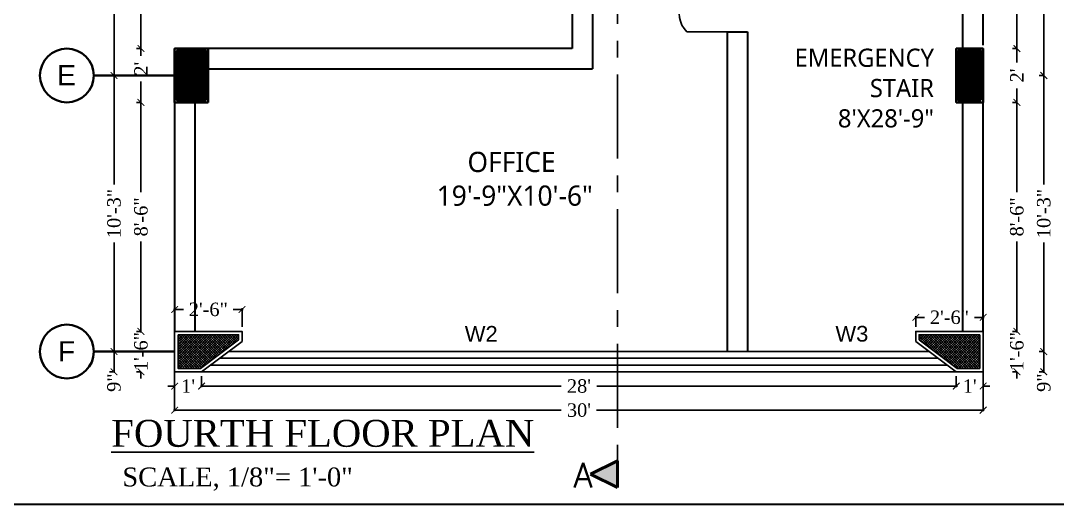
# Model space of a CAD drawing. Header units: inches. Extents: x 137014 to 144844, y -150241 to -148176.
# Drawn here: x 142618 to 143079.5, y -150183.9 to -149968.4 of the extents above; entities that cross this region are included whole.
import ezdxf

# ---------------------------------------------------------------- set-up
doc = ezdxf.new("R2010")
doc.units = ezdxf.units.IN
doc.header["$LTSCALE"] = 15
doc.header["$MEASUREMENT"] = 0
doc.header["$PDMODE"] = 2
doc.linetypes.add('CENTER', pattern=[2, 1.25, -0.25, 0.25, -0.25])
doc.linetypes.add('DASHEDX2', pattern=[1.5, 1, -0.5])
doc.layers.get('0').update_dxf_attribs({"linetype": 'CONTINUOUS'})
doc.layers.get('Defpoints').update_dxf_attribs({"linetype": 'CONTINUOUS'})
for name, color, linetype in [('COLUMN', 4, 'CONTINUOUS'), ('Column Hatch', 32, 'CONTINUOUS'), ('dimenion', 8, 'CONTINUOUS'), ('door', 74, 'CONTINUOUS'), ('dooted', 7, 'DASHEDX2'), ('HATCH', 252, 'CONTINUOUS'), ('TEXT', 2, 'CONTINUOUS'), ('TXT', 3, 'CONTINUOUS'), ('WINDOW', 140, 'CONTINUOUS')]:
    doc.layers.add(name, color=color, linetype=linetype)
for name, color, linetype, lineweight in [('DIMENSION', 251, 'CONTINUOUS', 15), ('tex2', 2, 'CONTINUOUS', 0), ('WALL', 1, 'CONTINUOUS', 30), ('WALLS', 1, 'CONTINUOUS', 50)]:
    doc.layers.add(name, color=color, linetype=linetype, lineweight=lineweight)
doc.styles.add('arial', font='times.ttf')
doc.styles.add('ROMANS', font='romans.shx')
doc.styles.get("Standard").update_dxf_attribs({"font": 'romand.shx', "height": 8})
doc.styles.add('times', font='times.ttf', dxfattribs={"height": 6})
doc.dimstyles.new('NAUMAN', dxfattribs={"dimtxt": 7, "dimasz": 3, "dimexe": 0.5, "dimexo": 2, "dimgap": 3, "dimtad": 0, "dimdec": 1, "dimzin": 0, "dimdsep": 46, "dimlunit": 4, "dimtxsty": 'times', "dimblk1": 'ARCHTICK', "dimblk2": 'ARCHTICK', "dimsah": 1, "dimcen": 0, "dimdle": 0.5, "dimclrd": 256, "dimclre": 256, "dimclrt": 2, "dimadec": 0, "dimazin": 0, "dimtfac": 1, "dimtdec": 1, "dimtix": 1, "dimtofl": 0, "dimtmove": 1, "dimatfit": 3, "dimldrblk": 'ARCHTICK', "dimfxl": 4, "dimtolj": 1, "dimtzin": 0, "dimarcsym": 0})
pattern_1 = [(45, (114545.18676, -150744.6275), (-0.561266008, 0.561266008), []), (135, (114545.18676, -150744.6275), (-0.561266008, -0.561266008), [])]

# ---------------------------------------------------------------- blocks, each defined once
blk = doc.blocks.new('ddd')
at = {"layer": 'Column Hatch', "lineweight": 35}
h = blk.add_hatch(dxfattribs=at)
h.set_pattern_fill('ANSI37', color=256, scale=6, angle=270)
h.paths.add_polyline_path([(1, -23), (11, -23), (11, -1), (1, -1)])
at = {"layer": 'COLUMN', "lineweight": 35}
blk.add_lwpolyline([(0, -24), (12, -24), (12, 0), (0, 0)], close=True, dxfattribs=at)
at = {"layer": 'Column Hatch', "lineweight": 35}
blk.add_lwpolyline([(1, -23), (11, -23), (11, -1), (1, -1)], close=True, dxfattribs=at)
blk = doc.blocks.new('_ARCHTICK')
at = {"color": 0, "linetype": 'ByBlock', "const_width": 0.15}
blk.add_lwpolyline([(-0.5, -0.5), (0.5, 0.5)], dxfattribs=at)
blk = doc.blocks.new('*D1096')
at = {"layer": 'Defpoints', "color": 0, "ltscale": 5, "transparency": 16777216}
for p in [(142686.49, -150097.07), (142686.49, -150106.84), (142716.49, -150106.84)]:
    blk.add_point(p, dxfattribs=at)
at = {"layer": 'HATCH', "lineweight": -2, "ltscale": 5, "transparency": 16777216}
for p, q in [((142685.99, -150097.07), (142690.36, -150097.07)), ((142686.49, -150104.84), (142686.49, -150096.57)), ((142716.99, -150097.07), (142712.61, -150097.07)), ((142716.49, -150104.84), (142716.49, -150096.57))]:
    blk.add_line(p, q, dxfattribs=at)
at = {"layer": 'HATCH', "lineweight": -2, "ltscale": 5, "transparency": 16777216, "xscale": 3, "yscale": 3, "zscale": 3, "rotation": 180}
blk.add_blockref('_ARCHTICK', (142686.49, -150097.07), dxfattribs=at)
at = {"layer": 'HATCH', "lineweight": -2, "ltscale": 5, "transparency": 16777216, "xscale": 3, "yscale": 3, "zscale": 3}
blk.add_blockref('_ARCHTICK', (142716.49, -150097.07), dxfattribs=at)
at = {"layer": 'HATCH', "color": 2, "ltscale": 5, "transparency": 16777216, "insert": (142701.49, -150097.07), "char_height": 6, "attachment_point": 5, "style": 'times'}
blk.add_mtext('\\A1;2\'-6"', dxfattribs=at)
blk = doc.blocks.new('*D1097')
at = {"layer": 'Defpoints', "color": 0, "ltscale": 5, "transparency": 16777216}
for p in [(143016.49, -150100.59), (143016.49, -150106.84), (143046.49, -150106.84)]:
    blk.add_point(p, dxfattribs=at)
at = {"layer": 'HATCH', "lineweight": -2, "ltscale": 5, "transparency": 16777216}
for p, q in [((143015.99, -150100.59), (143020.36, -150100.59)), ((143016.49, -150104.84), (143016.49, -150100.09)), ((143046.99, -150100.59), (143042.61, -150100.59)), ((143046.49, -150104.84), (143046.49, -150100.09))]:
    blk.add_line(p, q, dxfattribs=at)
at = {"layer": 'HATCH', "lineweight": -2, "ltscale": 5, "transparency": 16777216, "xscale": 3, "yscale": 3, "zscale": 3, "rotation": 180}
blk.add_blockref('_ARCHTICK', (143016.49, -150100.59), dxfattribs=at)
at = {"layer": 'HATCH', "lineweight": -2, "ltscale": 5, "transparency": 16777216, "xscale": 3, "yscale": 3, "zscale": 3}
blk.add_blockref('_ARCHTICK', (143046.49, -150100.59), dxfattribs=at)
at = {"layer": 'HATCH', "color": 2, "ltscale": 5, "transparency": 16777216, "insert": (143031.49, -150100.59), "char_height": 6, "attachment_point": 5, "style": 'times'}
blk.add_mtext('\\A1;2\'-6"', dxfattribs=at)
blk = doc.blocks.new('*D1114')
at = {"layer": 'Defpoints', "color": 0, "ltscale": 5, "transparency": 16777216}
for p in [(143073.49, -149816.84), (143073.49, -149992.84), (143073.49, -149992.84)]:
    blk.add_point(p, dxfattribs=at)
at = {"layer": 'HATCH', "lineweight": -2, "ltscale": 5, "transparency": 16777216}
for p, q in [((143071.49, -149816.84), (143072.99, -149816.84)), ((143073.49, -149816.34), (143073.49, -149891.93)), ((143073.49, -149993.34), (143073.49, -149917.76)), ((143071.49, -149992.84), (143072.99, -149992.84))]:
    blk.add_line(p, q, dxfattribs=at)
at = {"layer": 'HATCH', "lineweight": -2, "ltscale": 5, "transparency": 16777216, "xscale": 3, "yscale": 3, "zscale": 3}
for p, rotation in [((143073.49, -149816.84), 90), ((143073.49, -149992.84), 270)]:
    blk.add_blockref('_ARCHTICK', p, dxfattribs=dict(at, rotation=rotation))
at = {"layer": 'HATCH', "color": 2, "ltscale": 5, "transparency": 16777216, "insert": (143073.49, -149904.84), "char_height": 6, "attachment_point": 5, "rotation": 90, "style": 'times'}
blk.add_mtext('\\A1;14\'-8"', dxfattribs=at)
blk = doc.blocks.new('*D1115')
at = {"layer": 'Defpoints', "color": 0, "ltscale": 5, "transparency": 16777216}
for p in [(143073.49, -149992.84), (143073.49, -150115.84), (143073.49, -150115.84)]:
    blk.add_point(p, dxfattribs=at)
at = {"layer": 'HATCH', "lineweight": -2, "ltscale": 5, "transparency": 16777216}
for p, q in [((143071.49, -149992.84), (143072.99, -149992.84)), ((143073.49, -149992.34), (143073.49, -150041.43)), ((143073.49, -150116.34), (143073.49, -150067.26)), ((143071.49, -150115.84), (143072.99, -150115.84))]:
    blk.add_line(p, q, dxfattribs=at)
at = {"layer": 'HATCH', "lineweight": -2, "ltscale": 5, "transparency": 16777216, "xscale": 3, "yscale": 3, "zscale": 3}
for p, rotation in [((143073.49, -149992.84), 90), ((143073.49, -150115.84), 270)]:
    blk.add_blockref('_ARCHTICK', p, dxfattribs=dict(at, rotation=rotation))
at = {"layer": 'HATCH', "color": 2, "ltscale": 5, "transparency": 16777216, "insert": (143073.49, -150054.34), "char_height": 6, "attachment_point": 5, "rotation": 90, "style": 'times'}
blk.add_mtext('\\A1;10\'-3"', dxfattribs=at)
blk = doc.blocks.new('*D1116')
at = {"layer": 'Defpoints', "color": 0, "ltscale": 5, "transparency": 16777216}
for p in [(143073.49, -150115.84), (143073.49, -150124.84), (143073.49, -150124.84)]:
    blk.add_point(p, dxfattribs=at)
at = {"layer": 'HATCH', "lineweight": -2, "ltscale": 5, "transparency": 16777216}
for p, q in [((143071.49, -150115.84), (143072.99, -150115.84)), ((143073.49, -150115.34), (143073.49, -150125.34)), ((143071.49, -150124.84), (143072.99, -150124.84))]:
    blk.add_line(p, q, dxfattribs=at)
at = {"layer": 'HATCH', "lineweight": -2, "ltscale": 5, "transparency": 16777216, "xscale": 3, "yscale": 3, "zscale": 3}
for p, rotation in [((143073.49, -150115.84), 90), ((143073.49, -150124.84), 270)]:
    blk.add_blockref('_ARCHTICK', p, dxfattribs=dict(at, rotation=rotation))
at = {"layer": 'HATCH', "color": 2, "ltscale": 5, "transparency": 16777216, "insert": (143073.49, -150129.69), "char_height": 6, "attachment_point": 5, "rotation": 90, "style": 'times'}
blk.add_mtext('\\A1;9"', dxfattribs=at)
blk = doc.blocks.new('*D1123')
at = {"layer": 'Defpoints', "color": 0, "ltscale": 5, "transparency": 16777216}
for p in [(143061.49, -149828.84), (143061.49, -149980.84), (143061.49, -149980.84)]:
    blk.add_point(p, dxfattribs=at)
at = {"layer": 'HATCH', "lineweight": -2, "ltscale": 5, "transparency": 16777216}
for p, q in [((143059.49, -149828.84), (143060.99, -149828.84)), ((143061.49, -149828.34), (143061.49, -149891.93)), ((143061.49, -149981.34), (143061.49, -149917.76)), ((143059.49, -149980.84), (143060.99, -149980.84))]:
    blk.add_line(p, q, dxfattribs=at)
at = {"layer": 'HATCH', "lineweight": -2, "ltscale": 5, "transparency": 16777216, "xscale": 3, "yscale": 3, "zscale": 3}
for p, rotation in [((143061.49, -149828.84), 90), ((143061.49, -149980.84), 270)]:
    blk.add_blockref('_ARCHTICK', p, dxfattribs=dict(at, rotation=rotation))
at = {"layer": 'HATCH', "color": 2, "ltscale": 5, "transparency": 16777216, "insert": (143061.49, -149904.84), "char_height": 6, "attachment_point": 5, "rotation": 90, "style": 'times'}
blk.add_mtext('\\A1;12\'-8"', dxfattribs=at)
blk = doc.blocks.new('*D1124')
at = {"layer": 'Defpoints', "color": 0, "ltscale": 5, "transparency": 16777216}
for p in [(143061.49, -149980.84), (143061.49, -150004.84), (143061.49, -150004.84)]:
    blk.add_point(p, dxfattribs=at)
at = {"layer": 'HATCH', "lineweight": -2, "ltscale": 5, "transparency": 16777216}
for p, q in [((143059.49, -149980.84), (143060.99, -149980.84)), ((143061.49, -149980.34), (143061.49, -149987.11)), ((143061.49, -150005.34), (143061.49, -149998.57)), ((143059.49, -150004.84), (143060.99, -150004.84))]:
    blk.add_line(p, q, dxfattribs=at)
at = {"layer": 'HATCH', "lineweight": -2, "ltscale": 5, "transparency": 16777216, "xscale": 3, "yscale": 3, "zscale": 3}
for p, rotation in [((143061.49, -149980.84), 90), ((143061.49, -150004.84), 270)]:
    blk.add_blockref('_ARCHTICK', p, dxfattribs=dict(at, rotation=rotation))
at = {"layer": 'HATCH', "color": 2, "ltscale": 5, "transparency": 16777216, "insert": (143061.49, -149992.84), "char_height": 6, "attachment_point": 5, "rotation": 90, "style": 'times'}
blk.add_mtext("\\A1;2'", dxfattribs=at)
blk = doc.blocks.new('*D1125')
at = {"layer": 'Defpoints', "color": 0, "ltscale": 5, "transparency": 16777216}
for p in [(143061.49, -150004.84), (143061.49, -150106.84), (143061.49, -150106.84)]:
    blk.add_point(p, dxfattribs=at)
at = {"layer": 'HATCH', "lineweight": -2, "ltscale": 5, "transparency": 16777216}
for p, q in [((143059.49, -150004.84), (143060.99, -150004.84)), ((143061.49, -150004.34), (143061.49, -150044.89)), ((143061.49, -150107.34), (143061.49, -150066.79)), ((143059.49, -150106.84), (143060.99, -150106.84))]:
    blk.add_line(p, q, dxfattribs=at)
at = {"layer": 'HATCH', "lineweight": -2, "ltscale": 5, "transparency": 16777216, "xscale": 3, "yscale": 3, "zscale": 3}
for p, rotation in [((143061.49, -150004.84), 90), ((143061.49, -150106.84), 270)]:
    blk.add_blockref('_ARCHTICK', p, dxfattribs=dict(at, rotation=rotation))
at = {"layer": 'HATCH', "color": 2, "ltscale": 5, "transparency": 16777216, "insert": (143061.49, -150055.84), "char_height": 6, "attachment_point": 5, "rotation": 90, "style": 'times'}
blk.add_mtext('\\A1;8\'-6"', dxfattribs=at)
blk = doc.blocks.new('*D1126')
at = {"layer": 'Defpoints', "color": 0, "ltscale": 5, "transparency": 16777216}
for p in [(143061.49, -150106.84), (143061.49, -150124.84), (143061.49, -150124.84)]:
    blk.add_point(p, dxfattribs=at)
at = {"layer": 'HATCH', "lineweight": -2, "ltscale": 5, "transparency": 16777216}
for p, q in [((143061.49, -150106.84), (143061.49, -150103.84)), ((143059.49, -150106.84), (143060.99, -150106.84)), ((143059.49, -150124.84), (143060.99, -150124.84)), ((143061.49, -150124.84), (143061.49, -150127.84))]:
    blk.add_line(p, q, dxfattribs=at)
at = {"layer": 'HATCH', "lineweight": -2, "ltscale": 5, "transparency": 16777216, "xscale": 3, "yscale": 3, "zscale": 3}
for p, rotation in [((143061.49, -150106.84), 270), ((143061.49, -150124.84), 90)]:
    blk.add_blockref('_ARCHTICK', p, dxfattribs=dict(at, rotation=rotation))
at = {"layer": 'HATCH', "color": 2, "ltscale": 5, "transparency": 16777216, "insert": (143061.49, -150115.84), "char_height": 6, "attachment_point": 5, "rotation": 90, "style": 'times'}
blk.add_mtext('\\A1;1\'-6"', dxfattribs=at)
blk = doc.blocks.new('*D1132')
at = {"layer": 'Defpoints', "color": 0, "ltscale": 5, "transparency": 16777216}
for p in [(142659.49, -149816.84), (142659.49, -149992.84), (142659.49, -149992.84)]:
    blk.add_point(p, dxfattribs=at)
at = {"layer": 'HATCH', "lineweight": -2, "ltscale": 5, "transparency": 16777216}
for p, q in [((142657.49, -149816.84), (142658.99, -149816.84)), ((142659.49, -149816.34), (142659.49, -149891.93)), ((142659.49, -149993.34), (142659.49, -149917.76)), ((142657.49, -149992.84), (142658.99, -149992.84))]:
    blk.add_line(p, q, dxfattribs=at)
at = {"layer": 'HATCH', "lineweight": -2, "ltscale": 5, "transparency": 16777216, "xscale": 3, "yscale": 3, "zscale": 3}
for p, rotation in [((142659.49, -149816.84), 90), ((142659.49, -149992.84), 270)]:
    blk.add_blockref('_ARCHTICK', p, dxfattribs=dict(at, rotation=rotation))
at = {"layer": 'HATCH', "color": 2, "ltscale": 5, "transparency": 16777216, "insert": (142659.49, -149904.84), "char_height": 6, "attachment_point": 5, "rotation": 90, "style": 'times'}
blk.add_mtext('\\A1;14\'-8"', dxfattribs=at)
blk = doc.blocks.new('*D1133')
at = {"layer": 'Defpoints', "color": 0, "ltscale": 5, "transparency": 16777216}
for p in [(142659.49, -149992.84), (142659.49, -150115.84), (142659.49, -150115.84)]:
    blk.add_point(p, dxfattribs=at)
at = {"layer": 'HATCH', "lineweight": -2, "ltscale": 5, "transparency": 16777216}
for p, q in [((142657.49, -149992.84), (142658.99, -149992.84)), ((142659.49, -149992.34), (142659.49, -150041.43)), ((142659.49, -150116.34), (142659.49, -150067.26)), ((142657.49, -150115.84), (142658.99, -150115.84))]:
    blk.add_line(p, q, dxfattribs=at)
at = {"layer": 'HATCH', "lineweight": -2, "ltscale": 5, "transparency": 16777216, "xscale": 3, "yscale": 3, "zscale": 3}
for p, rotation in [((142659.49, -149992.84), 90), ((142659.49, -150115.84), 270)]:
    blk.add_blockref('_ARCHTICK', p, dxfattribs=dict(at, rotation=rotation))
at = {"layer": 'HATCH', "color": 2, "ltscale": 5, "transparency": 16777216, "insert": (142659.49, -150054.34), "char_height": 6, "attachment_point": 5, "rotation": 90, "style": 'times'}
blk.add_mtext('\\A1;10\'-3"', dxfattribs=at)
blk = doc.blocks.new('*D1134')
at = {"layer": 'Defpoints', "color": 0, "ltscale": 5, "transparency": 16777216}
for p in [(142659.49, -150115.84), (142659.49, -150124.84), (142659.49, -150124.84)]:
    blk.add_point(p, dxfattribs=at)
at = {"layer": 'HATCH', "lineweight": -2, "ltscale": 5, "transparency": 16777216}
for p, q in [((142657.49, -150115.84), (142658.99, -150115.84)), ((142659.49, -150115.34), (142659.49, -150125.34)), ((142657.49, -150124.84), (142658.99, -150124.84))]:
    blk.add_line(p, q, dxfattribs=at)
at = {"layer": 'HATCH', "lineweight": -2, "ltscale": 5, "transparency": 16777216, "xscale": 3, "yscale": 3, "zscale": 3}
for p, rotation in [((142659.49, -150115.84), 90), ((142659.49, -150124.84), 270)]:
    blk.add_blockref('_ARCHTICK', p, dxfattribs=dict(at, rotation=rotation))
at = {"layer": 'HATCH', "color": 2, "ltscale": 5, "transparency": 16777216, "insert": (142659.49, -150129.69), "char_height": 6, "attachment_point": 5, "rotation": 90, "style": 'times'}
blk.add_mtext('\\A1;9"', dxfattribs=at)
blk = doc.blocks.new('*D1142')
at = {"layer": 'Defpoints', "color": 0, "ltscale": 5, "transparency": 16777216}
for p in [(142671.49, -149828.84), (142671.49, -149980.84), (142671.49, -149980.84)]:
    blk.add_point(p, dxfattribs=at)
at = {"layer": 'HATCH', "lineweight": -2, "ltscale": 5, "transparency": 16777216}
for p, q in [((142669.49, -149828.84), (142670.99, -149828.84)), ((142671.49, -149828.34), (142671.49, -149891.93)), ((142671.49, -149981.34), (142671.49, -149917.76)), ((142669.49, -149980.84), (142670.99, -149980.84))]:
    blk.add_line(p, q, dxfattribs=at)
at = {"layer": 'HATCH', "lineweight": -2, "ltscale": 5, "transparency": 16777216, "xscale": 3, "yscale": 3, "zscale": 3}
for p, rotation in [((142671.49, -149828.84), 90), ((142671.49, -149980.84), 270)]:
    blk.add_blockref('_ARCHTICK', p, dxfattribs=dict(at, rotation=rotation))
at = {"layer": 'HATCH', "color": 2, "ltscale": 5, "transparency": 16777216, "insert": (142671.49, -149904.84), "char_height": 6, "attachment_point": 5, "rotation": 90, "style": 'times'}
blk.add_mtext('\\A1;12\'-8"', dxfattribs=at)
blk = doc.blocks.new('*D1143')
at = {"layer": 'Defpoints', "color": 0, "ltscale": 5, "transparency": 16777216}
for p in [(142671.49, -149980.84), (142671.49, -150004.84), (142671.49, -150004.84)]:
    blk.add_point(p, dxfattribs=at)
at = {"layer": 'HATCH', "lineweight": -2, "ltscale": 5, "transparency": 16777216}
for p, q in [((142669.49, -149980.84), (142670.99, -149980.84)), ((142671.49, -149980.34), (142671.49, -149984.11)), ((142671.49, -150005.34), (142671.49, -149995.57)), ((142669.49, -150004.84), (142670.99, -150004.84))]:
    blk.add_line(p, q, dxfattribs=at)
at = {"layer": 'HATCH', "lineweight": -2, "ltscale": 5, "transparency": 16777216, "xscale": 3, "yscale": 3, "zscale": 3}
for p, rotation in [((142671.49, -149980.84), 90), ((142671.49, -150004.84), 270)]:
    blk.add_blockref('_ARCHTICK', p, dxfattribs=dict(at, rotation=rotation))
at = {"layer": 'HATCH', "color": 2, "ltscale": 5, "transparency": 16777216, "insert": (142671.49, -149989.84), "char_height": 6, "attachment_point": 5, "rotation": 90, "style": 'times'}
blk.add_mtext("\\A1;2'", dxfattribs=at)
blk = doc.blocks.new('*D1144')
at = {"layer": 'Defpoints', "color": 0, "ltscale": 5, "transparency": 16777216}
for p in [(142671.49, -150004.84), (142671.49, -150106.84), (142671.49, -150106.84)]:
    blk.add_point(p, dxfattribs=at)
at = {"layer": 'HATCH', "lineweight": -2, "ltscale": 5, "transparency": 16777216}
for p, q in [((142669.49, -150004.84), (142670.99, -150004.84)), ((142671.49, -150004.34), (142671.49, -150044.89)), ((142671.49, -150107.34), (142671.49, -150066.79)), ((142669.49, -150106.84), (142670.99, -150106.84))]:
    blk.add_line(p, q, dxfattribs=at)
at = {"layer": 'HATCH', "lineweight": -2, "ltscale": 5, "transparency": 16777216, "xscale": 3, "yscale": 3, "zscale": 3}
for p, rotation in [((142671.49, -150004.84), 90), ((142671.49, -150106.84), 270)]:
    blk.add_blockref('_ARCHTICK', p, dxfattribs=dict(at, rotation=rotation))
at = {"layer": 'HATCH', "color": 2, "ltscale": 5, "transparency": 16777216, "insert": (142671.49, -150055.84), "char_height": 6, "attachment_point": 5, "rotation": 90, "style": 'times'}
blk.add_mtext('\\A1;8\'-6"', dxfattribs=at)
blk = doc.blocks.new('*D1145')
at = {"layer": 'Defpoints', "color": 0, "ltscale": 5, "transparency": 16777216}
for p in [(142671.49, -150106.84), (142671.49, -150124.84), (142671.49, -150124.84)]:
    blk.add_point(p, dxfattribs=at)
at = {"layer": 'HATCH', "lineweight": -2, "ltscale": 5, "transparency": 16777216}
for p, q in [((142671.49, -150106.84), (142671.49, -150103.84)), ((142669.49, -150106.84), (142670.99, -150106.84)), ((142669.49, -150124.84), (142670.99, -150124.84)), ((142671.49, -150124.84), (142671.49, -150127.84))]:
    blk.add_line(p, q, dxfattribs=at)
at = {"layer": 'HATCH', "lineweight": -2, "ltscale": 5, "transparency": 16777216, "xscale": 3, "yscale": 3, "zscale": 3}
for p, rotation in [((142671.49, -150106.84), 270), ((142671.49, -150124.84), 90)]:
    blk.add_blockref('_ARCHTICK', p, dxfattribs=dict(at, rotation=rotation))
at = {"layer": 'HATCH', "color": 2, "ltscale": 5, "transparency": 16777216, "insert": (142671.49, -150115.84), "char_height": 6, "attachment_point": 5, "rotation": 90, "style": 'times'}
blk.add_mtext('\\A1;1\'-6"', dxfattribs=at)
blk = doc.blocks.new('*D1210')
at = {"layer": 'Defpoints', "color": 0, "ltscale": 5, "transparency": 16777216}
for p in [(142686.49, -150118.84), (143046.49, -150118.84), (142686.49, -150141.95)]:
    blk.add_point(p, dxfattribs=at)
at = {"layer": 'dimenion', "lineweight": -2, "ltscale": 5, "transparency": 16777216}
for p, q in [((142686.49, -150120.84), (142686.49, -150142.45)), ((143046.49, -150120.84), (143046.49, -150142.45)), ((142685.99, -150141.95), (142858.63, -150141.95)), ((143046.99, -150141.95), (142874.35, -150141.95))]:
    blk.add_line(p, q, dxfattribs=at)
at = {"layer": 'dimenion', "lineweight": -2, "ltscale": 5, "transparency": 16777216, "xscale": 3, "yscale": 3, "zscale": 3, "rotation": 180}
blk.add_blockref('_ARCHTICK', (142686.49, -150141.95), dxfattribs=at)
at = {"layer": 'dimenion', "lineweight": -2, "ltscale": 5, "transparency": 16777216, "xscale": 3, "yscale": 3, "zscale": 3}
blk.add_blockref('_ARCHTICK', (143046.49, -150141.95), dxfattribs=at)
at = {"layer": 'dimenion', "color": 2, "ltscale": 5, "transparency": 16777216, "insert": (142866.49, -150141.95), "char_height": 6, "attachment_point": 5, "style": 'times'}
blk.add_mtext("\\A1;30'", dxfattribs=at)
blk = doc.blocks.new('*D1211')
at = {"layer": 'Defpoints', "color": 0, "ltscale": 5, "transparency": 16777216}
for p in [(142686.49, -150124.84), (142698.49, -150124.84), (142698.49, -150131.22)]:
    blk.add_point(p, dxfattribs=at)
at = {"layer": 'HATCH', "lineweight": -2, "ltscale": 5, "transparency": 16777216}
for p, q in [((142686.49, -150126.84), (142686.49, -150131.72)), ((142698.49, -150126.84), (142698.49, -150131.72)), ((142686.49, -150131.22), (142683.49, -150131.22)), ((142698.49, -150131.22), (142701.49, -150131.22))]:
    blk.add_line(p, q, dxfattribs=at)
at = {"layer": 'HATCH', "lineweight": -2, "ltscale": 5, "transparency": 16777216, "xscale": 3, "yscale": 3, "zscale": 3}
blk.add_blockref('_ARCHTICK', (142686.49, -150131.22), dxfattribs=at)
at = {"layer": 'HATCH', "lineweight": -2, "ltscale": 5, "transparency": 16777216, "xscale": 3, "yscale": 3, "zscale": 3, "rotation": 180}
blk.add_blockref('_ARCHTICK', (142698.49, -150131.22), dxfattribs=at)
at = {"layer": 'HATCH', "color": 2, "ltscale": 5, "transparency": 16777216, "insert": (142692.49, -150131.22), "char_height": 6, "attachment_point": 5, "style": 'times'}
blk.add_mtext("\\A1;1'", dxfattribs=at)
blk = doc.blocks.new('*D1212')
at = {"layer": 'Defpoints', "color": 0, "ltscale": 5, "transparency": 16777216}
for p in [(142698.49, -150124.84), (143034.49, -150124.84), (143034.49, -150131.22)]:
    blk.add_point(p, dxfattribs=at)
at = {"layer": 'HATCH', "lineweight": -2, "ltscale": 5, "transparency": 16777216}
for p, q in [((142698.49, -150126.84), (142698.49, -150131.72)), ((143034.49, -150126.84), (143034.49, -150131.72)), ((142697.99, -150131.22), (142858.54, -150131.22)), ((143034.99, -150131.22), (142874.43, -150131.22))]:
    blk.add_line(p, q, dxfattribs=at)
at = {"layer": 'HATCH', "lineweight": -2, "ltscale": 5, "transparency": 16777216, "xscale": 3, "yscale": 3, "zscale": 3, "rotation": 180}
blk.add_blockref('_ARCHTICK', (142698.49, -150131.22), dxfattribs=at)
at = {"layer": 'HATCH', "lineweight": -2, "ltscale": 5, "transparency": 16777216, "xscale": 3, "yscale": 3, "zscale": 3}
blk.add_blockref('_ARCHTICK', (143034.49, -150131.22), dxfattribs=at)
at = {"layer": 'HATCH', "color": 2, "ltscale": 5, "transparency": 16777216, "insert": (142866.49, -150131.22), "char_height": 6, "attachment_point": 5, "style": 'times'}
blk.add_mtext("\\A1;28'", dxfattribs=at)
blk = doc.blocks.new('*D1213')
at = {"layer": 'Defpoints', "color": 0, "ltscale": 5, "transparency": 16777216}
for p in [(143034.49, -150124.84), (143046.49, -150124.84), (143034.49, -150131.22)]:
    blk.add_point(p, dxfattribs=at)
at = {"layer": 'HATCH', "lineweight": -2, "ltscale": 5, "transparency": 16777216}
for p, q in [((143034.49, -150126.84), (143034.49, -150131.72)), ((143046.49, -150126.84), (143046.49, -150131.72)), ((143034.49, -150131.22), (143031.49, -150131.22)), ((143046.49, -150131.22), (143049.49, -150131.22))]:
    blk.add_line(p, q, dxfattribs=at)
at = {"layer": 'HATCH', "lineweight": -2, "ltscale": 5, "transparency": 16777216, "xscale": 3, "yscale": 3, "zscale": 3}
blk.add_blockref('_ARCHTICK', (143034.49, -150131.22), dxfattribs=at)
at = {"layer": 'HATCH', "lineweight": -2, "ltscale": 5, "transparency": 16777216, "xscale": 3, "yscale": 3, "zscale": 3, "rotation": 180}
blk.add_blockref('_ARCHTICK', (143046.49, -150131.22), dxfattribs=at)
at = {"layer": 'HATCH', "color": 2, "ltscale": 5, "transparency": 16777216, "insert": (143040.49, -150131.22), "char_height": 6, "attachment_point": 5, "style": 'times'}
blk.add_mtext("\\A1;1'", dxfattribs=at)

msp = doc.modelspace()

# ---------------------------------------------------------------- hatches: boundary and pattern name
at = {"layer": 'Column Hatch', "lineweight": 35}
h = msp.add_hatch(dxfattribs=at)
h.set_pattern_fill('ANSI37', color=256, scale=0.25)
h.set_pattern_definition([(45, (143034.48525, -149980.8425), (-0.561266, 0.561266), []), (135, (143034.48525, -149980.8425), (-0.561266, -0.561266), [])])
h.paths.add_polyline_path([(142700.48525, -150003.84248), (142687.48525, -150003.84248), (142687.48525, -149981.84248), (142700.48525, -149981.84248)])
at = {"layer": 'Column Hatch'}
h = msp.add_hatch(dxfattribs=at)
h.set_pattern_fill('ANSI37', color=256, scale=0.25)
h.set_pattern_definition(pattern_1)
edge = h.paths.add_edge_path(flags=16)
edge.add_arc((142692.48525, -150115.84248), 0.01076, 180, 540, ccw=False)
h.paths.add_polyline_path([(142687.98525, -150108.34248), (142714.98525, -150108.34248), (142714.98525, -150110.59248), (142697.98525, -150123.34248), (142687.98525, -150123.34248)])
h = msp.add_hatch(dxfattribs=at)
h.set_pattern_fill('ANSI37', color=256, scale=0.25)
h.set_pattern_definition(pattern_1)
edge = h.paths.add_edge_path(flags=16)
edge.add_arc((143040.48525, -150115.84248), 0.000325, 180, 540, ccw=False)
edge = h.paths.add_edge_path(flags=0)
edge.add_arc((143016.3503, -150115.83737), 15.14421, 357.9963631, 362.0036369, ccw=False)
edge.add_arc((143027.40177, -150116.10467), 4.09189, 356.3262836, 363.6737164)
edge.add_arc((143019.91396, -150115.57518), 11.57437, 358.6766856, 361.3233144)
edge = h.paths.add_edge_path(flags=16)
edge.add_arc((143016.3503, -150115.83737), 15.14421, 357.9963631, 362.0036369, ccw=False)
edge.add_arc((143027.40177, -150116.10467), 4.09189, 356.3262836, 363.6737164)
edge.add_arc((143019.91396, -150115.57518), 11.57437, 358.6766856, 361.3233144)
h.paths.add_polyline_path([(143044.98525, -150108.34248), (143017.98525, -150108.34248), (143017.98525, -150110.59248), (143034.98525, -150123.34248), (143044.98525, -150123.34248)])
edge = h.paths.add_edge_path(flags=0)
edge.add_arc((143027.40177, -150116.10467), 4.09189, 356.3262836, 363.6737164, ccw=False)
edge.add_arc((143044.70155, -150115.83737), 13.22691, 177.705781, 182.294219, ccw=False)
edge.add_arc((143019.91396, -150115.57518), 11.57437, 358.6766856, 361.3233144, ccw=False)
edge = h.paths.add_edge_path(flags=16)
edge.add_line((143031.48525, -150115.31671), (143031.47283, -150115.30788))
edge.add_arc((142998.82522, -150116.04449), 32.65593, 359.4343904, 361.2925065, ccw=False)
edge.add_line((143031.47955, -150116.36685), (143031.49417, -150116.37507))
edge.add_arc((143116.30467, -150115.13087), 84.81962, 180.1255394, 180.8404902, ccw=False)
edge = h.paths.add_edge_path(flags=0)
edge.add_arc((143027.40177, -150116.10467), 4.09189, 356.3262836, 363.6737164, ccw=False)
edge.add_arc((143044.70155, -150115.83737), 13.22691, 177.705781, 182.294219, ccw=False)
edge.add_arc((143019.91396, -150115.57518), 11.57437, 358.6766856, 361.3233144, ccw=False)
at = {"layer": 'DIMENSION', "ltscale": 5}
msp.add_hatch(color=256, dxfattribs=at).paths.add_polyline_path([(142871.66474, -150170.52177), (142883.69223, -150176.45847), (142883.69223, -150164.58506)])

# ---------------------------------------------------------------- linework, layer by layer
at = {"layer": 'COLUMN', "lineweight": 35}
for p, q in [((142686.48525, -149992.84248), (142650.48525, -149992.84248)), ((142686.48525, -150115.84248), (142650.48525, -150115.84248))]:
    msp.add_line(p, q, dxfattribs=at)
msp.add_lwpolyline([(142701.48525, -150004.84248), (142686.48525, -150004.84248), (142686.48525, -149980.84248), (142701.48525, -149980.84248)], close=True, dxfattribs=at)
at = {"layer": 'COLUMN'}
for points in [[(142686.48525, -150106.84248), (142716.48525, -150106.84248), (142716.48525, -150111.34248), (142698.48525, -150124.84248), (142686.48525, -150124.84248), (142686.48525, -150106.84248)], [(143046.48525, -150106.84248), (143016.48525, -150106.84248), (143016.48525, -150111.34248), (143034.48525, -150124.84248), (143046.48525, -150124.84248), (143046.48525, -150106.84248)]]:
    msp.add_lwpolyline(points, dxfattribs=at)
at = {"layer": 'COLUMN', "lineweight": 35}
for centre in [(142638.48525, -149992.84248), (142638.48525, -150115.84248)]:
    msp.add_circle(centre, 12, dxfattribs=at)
at = {"layer": 'Column Hatch', "lineweight": 35}
msp.add_lwpolyline([(142700.48525, -150003.84248), (142687.48525, -150003.84248), (142687.48525, -149981.84248), (142700.48525, -149981.84248)], close=True, dxfattribs=at)
at = {"layer": 'Column Hatch'}
for points in [[(142687.98525, -150108.34248), (142714.98525, -150108.34248), (142714.98525, -150110.59248), (142697.98525, -150123.34248), (142687.98525, -150123.34248)], [(143044.98525, -150108.34248), (143017.98525, -150108.34248), (143017.98525, -150110.59248), (143034.98525, -150123.34248), (143044.98525, -150123.34248)]]:
    msp.add_lwpolyline(points, close=True, dxfattribs=at)
at = {"layer": 'door'}
msp.add_line((142932.48525, -149973.34248), (142914.48525, -149973.34248), dxfattribs=at)
msp.add_arc((142923.48525, -149964.77105), 12.42857, 90, 223.602819, dxfattribs=at)
at = {"layer": 'dooted', "linetype": 'CENTER', "ltscale": 2}
msp.add_line((142883.69223, -149392.39011), (142883.69223, -150176.45847), dxfattribs=at)
at = {"layer": 'WALL'}
for p, q in [((143037.48525, -149980.84248), (143037.48525, -149828.84248)), ((143046.48525, -149979.34248), (143046.48525, -149828.84248)), ((142863.48525, -149948.84248), (142863.48525, -149980.84248)), ((142872.48525, -149948.84248), (142872.48525, -149989.84248)), ((142932.48525, -149973.34248), (142932.48525, -150115.84248)), ((142932.48525, -149973.34248), (142941.48525, -149973.34248)), ((142941.48525, -149973.34248), (142941.48525, -150115.84248)), ((142863.48525, -149980.84248), (142701.48525, -149980.84248)), ((142701.48525, -149989.84248), (142872.48525, -149989.84248)), ((142701.48525, -149995.84248), (142701.48525, -150004.84248)), ((142686.48525, -150004.84248), (142686.48525, -150106.84248)), ((142695.48525, -150004.84248), (142695.48525, -150106.84248)), ((142701.48525, -150004.84248), (142695.48525, -150004.84248)), ((143037.48525, -150106.84248), (143037.48525, -150004.84248)), ((143046.48525, -150106.84248), (143046.48525, -150004.84248)), ((142105.51063, -150183.87713), (144841.51063, -150183.87713))]:
    msp.add_line(p, q, dxfattribs=at)
at = {"layer": 'WALLS', "ltscale": 5}
for p, q in [((142871.66474, -150170.52177), (142883.69223, -150164.58506)), ((142883.69223, -150176.45847), (142883.69223, -150164.58506)), ((142883.69223, -150176.45847), (142871.66474, -150170.52177))]:
    msp.add_line(p, q, dxfattribs=at)
at = {"layer": 'WINDOW'}
for p, q in [((142710.48525, -150115.84248), (143022.48525, -150115.84248)), ((142702.48525, -150121.84248), (143030.48525, -150121.84248)), ((142706.48525, -150118.84248), (143026.48525, -150118.84248)), ((142698.48525, -150124.84248), (143034.48525, -150124.84248))]:
    msp.add_line(p, q, dxfattribs=at)

# ---------------------------------------------------------------- block references
at = {"layer": 'COLUMN', "xscale": -1}
msp.add_blockref('ddd', (143046.48525, -149980.84248), dxfattribs=at)

# ---------------------------------------------------------------- texts
at = {"layer": 'tex2', "attachment_point": 5, "style": 'arial'}
for s, insert, char_height in [('{\\fArial|b0|i0|c0|p34;E}', (142638.3505, -149992.71776), 9), ('{\\fArial|b0|i0|c0|p34;W2}', (142823.00249, -150107.93415), 7), ('{\\fArial|b0|i0|c0|p34;W3}', (142988.03291, -150107.93415), 7), ('{\\fArial|b0|i0|c0|p34;F}', (142638.3505, -150115.71776), 9)]:
    msp.add_mtext(s, dxfattribs=dict(at, insert=insert, char_height=char_height))
at = {"layer": 'TEXT', "style": 'ROMANS'}
msp.add_text('A', height=11.088, dxfattribs=at).set_placement((142864.07556, -150176.45317))
at = {"layer": 'TEXT'}
for s, insert, char_height, width, attachment_point in [('\\A1;{\\fTrebuchet MS|b0|i0|c0|p34;EMERGENCY \\PSTAIR\\P8\'X28\'-9"}', (143024.58697, -149980.87748), 8.1, 68.3130951, 3), ('\\A1;\\pi24.18247;{\\fTrebuchet MS|b0|i0|c0|p34;OFFICE\\P\\pi10.47641;19\'-9"X10\'-6"}', (142792.69148, -150026.85784), 9, 86.3649364, 1)]:
    msp.add_mtext(s, dxfattribs=dict(at, insert=insert, char_height=char_height, width=width, attachment_point=attachment_point))
at = {"layer": 'TXT', "style": 'arial'}
msp.add_text('SCALE, 1/8"= 1\'-0" ', height=8.4, dxfattribs=at).set_placement((142663.1979, -150175.91237))
at = {"layer": 'TXT', "insert": (142846.6105, -150146.26166), "char_height": 12, "width": 336.6115126, "attachment_point": 3, "style": 'arial'}
msp.add_mtext('{\\LFOURTH FLOOR PLAN}', dxfattribs=at)

# ---------------------------------------------------------------- dimensions: what is measured, and where the dimension line sits
at = {"layer": 'dimenion', "ltscale": 5}
dim = msp.add_linear_dim(base=(142686.48525, -150141.95288), p1=(143046.48525, -150118.84248), p2=(142686.48525, -150118.84248), angle=180, dimstyle='NAUMAN', dxfattribs=at)
dim.commit()
dim.dimension.update_dxf_attribs({"geometry": '*D1210', "text_midpoint": (142866.48525, -150141.95288)})
at = {"layer": 'HATCH', "ltscale": 5}
for base, p1, p2, picture, middle in [((142659.48525, -149992.84248), (142659.48525, -149816.84248), (142659.48525, -149992.84248), '*D1132', (142659.48525, -149904.84248)), ((143073.48525, -149992.84248), (143073.48525, -149816.84248), (143073.48525, -149992.84248), '*D1114', (143073.48525, -149904.84248)), ((142671.48525, -149980.84248), (142671.48525, -149828.84248), (142671.48525, -149980.84248), '*D1142', (142671.48525, -149904.84248)), ((143061.48525, -149980.84248), (143061.48525, -149828.84248), (143061.48525, -149980.84248), '*D1123', (143061.48525, -149904.84248)), ((143061.48525, -150004.84248), (143061.48525, -149980.84248), (143061.48525, -150004.84248), '*D1124', (143061.48525, -149992.84248)), ((142659.48525, -150115.84248), (142659.48525, -149992.84248), (142659.48525, -150115.84248), '*D1133', (142659.48525, -150054.34248)), ((143073.48525, -150115.84248), (143073.48525, -149992.84248), (143073.48525, -150115.84248), '*D1115', (143073.48525, -150054.34248)), ((142671.48525, -150106.84248), (142671.48525, -150004.84248), (142671.48525, -150106.84248), '*D1144', (142671.48525, -150055.84248)), ((143061.48525, -150106.84248), (143061.48525, -150004.84248), (143061.48525, -150106.84248), '*D1125', (143061.48525, -150055.84248)), ((142671.48525, -150124.84248), (142671.48525, -150106.84248), (142671.48525, -150124.84248), '*D1145', (142671.48525, -150115.84248)), ((143061.48525, -150124.84248), (143061.48525, -150106.84248), (143061.48525, -150124.84248), '*D1126', (143061.48525, -150115.84248))]:
    dim = msp.add_linear_dim(base=base, p1=p1, p2=p2, angle=90, dimstyle='NAUMAN', dxfattribs=at)
    dim.commit()
    dim.dimension.update_dxf_attribs({"geometry": picture, "text_midpoint": middle})
for base, p1, p2, picture, middle in [((142671.48525, -150004.84248), (142671.48525, -149980.84248), (142671.48525, -150004.84248), '*D1143', (142671.48525, -149989.84384)), ((142659.48525, -150124.84248), (142659.48525, -150115.84248), (142659.48525, -150124.84248), '*D1134', (142659.48525, -150129.68912)), ((143073.48525, -150124.84248), (143073.48525, -150115.84248), (143073.48525, -150124.84248), '*D1116', (143073.48525, -150129.68912))]:
    dim = msp.add_linear_dim(base=base, p1=p1, p2=p2, angle=90, dimstyle='NAUMAN', dxfattribs=at)
    dim.commit()
    dim.dimension.update_dxf_attribs({"geometry": picture, "text_midpoint": middle, "dimtype": 160})
for base, p1, p2, picture, middle in [((142686.48525, -150097.06516), (142716.48525, -150106.84248), (142686.48525, -150106.84248), '*D1096', (142701.48525, -150097.06516)), ((143016.48525, -150100.58524), (143046.48525, -150106.84248), (143016.48525, -150106.84248), '*D1097', (143031.48525, -150100.58524)), ((142698.48525, -150131.21602), (142686.48525, -150124.84248), (142698.48525, -150124.84248), '*D1211', (142692.48525, -150131.21602)), ((143034.48525, -150131.21602), (142698.48525, -150124.84248), (143034.48525, -150124.84248), '*D1212', (142866.48525, -150131.21602)), ((143034.48525, -150131.21602), (143046.48525, -150124.84248), (143034.48525, -150124.84248), '*D1213', (143040.48525, -150131.21602))]:
    dim = msp.add_linear_dim(base=base, p1=p1, p2=p2, dimstyle='NAUMAN', dxfattribs=at)
    dim.commit()
    dim.dimension.update_dxf_attribs({"geometry": picture, "text_midpoint": middle})

doc.saveas('drawing.dxf')
